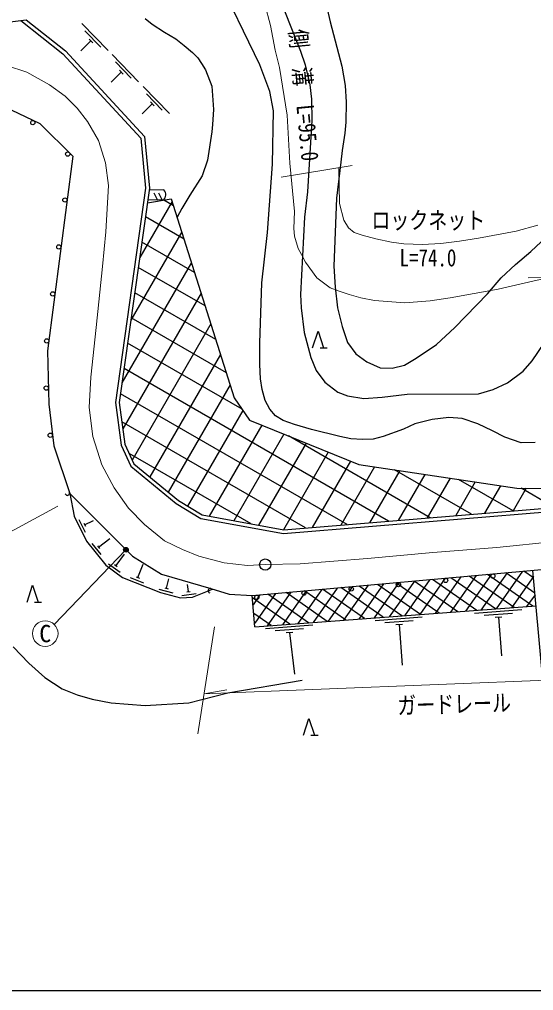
# Model space of a CAD drawing. Units: millimetres at full size, sheet at 1:1000; details may follow other scales. Extents: x 40000 to 680000, y 20000 to 380000.
# Drawn here: x 384916 to 439149, y 205000 to 307553 of the extents above; entities that cross this region are included whole.
import ezdxf
from ezdxf.enums import TextEntityAlignment as Align

# ---------------------------------------------------------------- set-up
doc = ezdxf.new("R2010")
doc.units = ezdxf.units.MM
doc.header["$LTSCALE"] = 1000
doc.linetypes.add('CHAIN', pattern=[18.5, 12, -1.5, 3.5, -1.5])
for name, color, linetype, lineweight in [('M-BGD', 7, 'Continuous', 25), ('M-BMK', 2, 'CHAIN', 13), ('M-BMK-SRVR', 3, 'Continuous', 25), ('M-STR-HTXT', 7, 'Continuous', 13), ('M-STR-STRC', 7, 'Continuous', 25), ('M-TTL-BAND', 7, 'Continuous', 25)]:
    doc.layers.add(name, color=color, linetype=linetype, lineweight=lineweight)
doc.styles.add('ＭＳ ゴシック', font='')
doc.styles.get('ＭＳ ゴシック').set_extended_font_data('MS Gothic')

msp = doc.modelspace()

# ---------------------------------------------------------------- hatches: boundary and pattern name
at = {"layer": 'M-STR-STRC'}
msp.add_hatch(color=256, dxfattribs=at).paths.add_polyline_path([(395902, 251550, -0.41421), (396150, 251802, -0.41421), (396402, 251555, -1)])

# ---------------------------------------------------------------- linework, layer by layer
at = {"layer": 'M-BGD'}
for p, q in [((394276, 304271), (391483, 307135)), ((393502, 304634), (391827, 306352)), ((392450, 305284), (391376, 304237)), ((392645, 305083), (392254, 305484)), ((397489, 300976), (394696, 303840)), ((396716, 301339), (395040, 303057)), ((395663, 301989), (394589, 300942)), ((395859, 301788), (395468, 302189)), ((400759, 297623), (397966, 300487)), ((399985, 297986), (398310, 299705)), ((398933, 298636), (397859, 297589)), ((399128, 298436), (398737, 298836)), ((400149, 289546), (398605, 289531)), ((399087, 289234), (399465, 288484)), ((399587, 289224), (399965, 288474)), ((401023, 288337), (397600, 282408)), ((400092, 288472), (398460, 288505)), ((401166, 287884), (400136, 288479)), ((402282, 284353), (398207, 286706)), ((402044, 285106), (396666, 275791)), ((403398, 280822), (397830, 284037)), ((403065, 281875), (395732, 269173)), ((404514, 277291), (397453, 281368)), ((404087, 278644), (395809, 264307)), ((405630, 273760), (397076, 278698)), ((406746, 270229), (396700, 276029)), ((405108, 275412), (396801, 261025)), ((408401, 266387), (396323, 273360)), ((416631, 272863), (417383, 272863)), ((406129, 272181), (398661, 259246)), ((423862, 254573), (395946, 270691)), ((407150, 268950), (400618, 257636)), ((419485, 254214), (395569, 268021)), ((408485, 266262), (402654, 256163)), ((415108, 253854), (395709, 265054)), ((410471, 264702), (404922, 255090)), ((412812, 263757), (407535, 254616)), ((428239, 254933), (413287, 263566)), ((415154, 262812), (410148, 254143)), ((409361, 254285), (396477, 261724)), ((417495, 261867), (412761, 253669)), ((419836, 260922), (415787, 253910)), ((422370, 260312), (418818, 254159)), ((425026, 259911), (421848, 254408)), ((432616, 255293), (424472, 259995)), ((427681, 259510), (424879, 254657)), ((430336, 259109), (427909, 254906)), ((432991, 258707), (430940, 255155)), ((436993, 255652), (431245, 258971)), ((435646, 258306), (433970, 255404)), ((438379, 258041), (437001, 255653)), ((440974, 256241), (437852, 258043)), ((391197, 254741), (391855, 253392)), ((391719, 254355), (391872, 254041)), ((391796, 254198), (392711, 254645)), ((393268, 251814), (394436, 252755)), ((392564, 252210), (393505, 251041)), ((393158, 251950), (393378, 251677)), ((395102, 249873), (395994, 251079)), ((394320, 250078), (395526, 249186)), ((394961, 249977), (395242, 249769)), ((397402, 248626), (397957, 250019)), ((437980, 249273), (435200, 245303)), ((439145, 248582), (438138, 249287)), ((440049, 238547), (439074, 249372)), ((396594, 248624), (397988, 248070)), ((397240, 248690), (397565, 248561)), ((400430, 247482), (400688, 248491)), ((426579, 248245), (423935, 244470)), ((428208, 248392), (425544, 244589)), ((431178, 245005), (426554, 248243)), ((429837, 248539), (427154, 244708)), ((433149, 245151), (428484, 248417)), ((431465, 248686), (428763, 244827)), ((433094, 248833), (430372, 244946)), ((435120, 245297), (430415, 248591)), ((434723, 248980), (431982, 245065)), ((437091, 245443), (432346, 248765)), ((436352, 249126), (433591, 245184)), ((439062, 245588), (434277, 248939)), ((439292, 246954), (436207, 249113)), ((439131, 248737), (436810, 245422)), ((399628, 247381), (401080, 247002)), ((400261, 247526), (400599, 247437)), ((402760, 247126), (402650, 247867)), ((415178, 247218), (412670, 243636)), ((416806, 247364), (414279, 243755)), ((419351, 244130), (414969, 247199)), ((418435, 247511), (415889, 243874)), ((421322, 244276), (416900, 247373)), ((420064, 247658), (417498, 243993)), ((423293, 244422), (418831, 247547)), ((421693, 247805), (419107, 244112)), ((423321, 247952), (420717, 244231)), ((425264, 244568), (420761, 247721)), ((424950, 248099), (422326, 244350)), ((427236, 244714), (422692, 247895)), ((429207, 244859), (424623, 248069)), ((402063, 246719), (403546, 246939)), ((402587, 247100), (402933, 247151)), ((409763, 243421), (409467, 246703)), ((413438, 243693), (409490, 246458)), ((410291, 246777), (409555, 245726)), ((411920, 246924), (409730, 243796)), ((413549, 247071), (411061, 243517)), ((415409, 243839), (411108, 246851)), ((417380, 243985), (413038, 247025)), ((439305, 246806), (438419, 245541)), ((386501, 246023), (387253, 246023)), ((409763, 243421), (439412, 245614)), ((437908, 245202), (432922, 244833)), ((411467, 243547), (409636, 244829)), ((427413, 244426), (422426, 244057)), ((436933, 244829), (433941, 244608)), ((435808, 244445), (435110, 244394)), ((435459, 244419), (435761, 240336)), ((415859, 243571), (410873, 243203)), ((414884, 243198), (411892, 242977)), ((426438, 244053), (423446, 243832)), ((425313, 243669), (424615, 243617)), ((424964, 243643), (425280, 239371)), ((413760, 242814), (413061, 242763)), ((413410, 242789), (413946, 238399)), ((415662, 231957), (416415, 231957))]:
    msp.add_line(p, q, dxfattribs=at)
for points in [[(439321, 262874), (437847, 262849), (436136, 263435), (434809, 264124), (433287, 264862), (431607, 265404), (430226, 265531), (428440, 265316), (426641, 264834), (425428, 264275), (423270, 263503), (422219, 263214), (421090, 263189), (419878, 263278), (418698, 263493), (415731, 264258), (413931, 264763), (412729, 265195), (411942, 265689), (411327, 266405), (410830, 267315), (410507, 268463), (410354, 269613), (410266, 271122), (410278, 273377), (410472, 279751), (411095, 285040), (411603, 292260), (411712, 297892), (411347, 299929), (410277, 302756), (405667, 312282)], [(417072, 310096), (417697, 307308), (418908, 302633), (419277, 300572), (419367, 298814), (419359, 296714), (419241, 295537), (418955, 293694), (418829, 292496), (418357, 288674), (418081, 281486), (418232, 279274), (418456, 277095), (418946, 275116), (419505, 273426), (420386, 272252), (421546, 271400), (422972, 270758), (424221, 270713), (425521, 271048), (426765, 271774), (428917, 273241), (430840, 275018), (434275, 278570), (435749, 280268), (437246, 281667), (438859, 283034), (440466, 284550)], [(375707, 308356), (381415, 306979), (385628, 307496)], [(412802, 308640), (414547, 304191), (415044, 302764), (415555, 300638), (415724, 299133), (415775, 296886), (415319, 289340), (414976, 286685), (414578, 278504), (414626, 277094), (414964, 274498), (415637, 271846), (416206, 270477), (417125, 269236), (418510, 268201), (419537, 267810), (421232, 267525), (423177, 267680), (425817, 267991), (433324, 268030), (434889, 268483), (436416, 269181), (438036, 270414), (439007, 271500), (440252, 273382)], [(385070, 307428), (389506, 303925), (397722, 295023), (398229, 289728), (395034, 267091), (395634, 262592), (396662, 260373), (401459, 256427), (404041, 254843), (412770, 253261), (440944, 255575)], [(385628, 307496), (389779, 304220), (398107, 295195), (398632, 289719), (395438, 267089), (396023, 262705), (396987, 260623), (401692, 256753), (404186, 255223), (412790, 253664), (449447, 256675), (457281, 257654), (483580, 259535), (498821, 260794), (510902, 261694)], [(398172, 307656), (398911, 307054), (400212, 306218), (401398, 305501), (402308, 304813), (403182, 304044), (403729, 303493), (404130, 302914), (404538, 302240), (405199, 300508), (405379, 298024), (405288, 296448), (405206, 295698), (404744, 292691), (404197, 291053), (402886, 289004), (402044, 287583), (401546, 286684)], [(263547, 264118), (270594, 264003), (276275, 262970), (279543, 261169), (292370, 257192), (301134, 254985), (313133, 255823), (321748, 258509), (333429, 263310), (339993, 265144), (346786, 270708), (351608, 276474), (358053, 283372), (367061, 292790), (376154, 299259), (382536, 298705), (387059, 296562), (390533, 293129), (387885, 272561), (388012, 266918), (388528, 262526), (390215, 257488)], [(398417, 288198), (400937, 288610), (407574, 267609), (409191, 265219), (420735, 260559), (437368, 258046), (440921, 258027), (440982, 255980)], [(415844, 272863), (416426, 274645), (417008, 272863)], [(390215, 257488), (396848, 250857), (399897, 248978), (405110, 247442)], [(390215, 257488), (390697, 255082), (391975, 252462), (394012, 249933), (395777, 248626), (399798, 247027), (401910, 246475), (403170, 246552), (405288, 247390)], [(405110, 247442), (407027, 246877), (409467, 246703), (441584, 249598), (511504, 255469)], [(385714, 246023), (386296, 247805), (386878, 246023)], [(384256, 241289), (385915, 239564), (387607, 238056), (389440, 236859), (390991, 236243), (392573, 235764), (394575, 235387), (398163, 235091), (402788, 235384), (406911, 236431), (414749, 237777)], [(414875, 231957), (415457, 233739), (416040, 231957)]]:
    msp.add_lwpolyline(points, dxfattribs=at)
for centre in [(386326, 296660), (390011, 293329), (389708, 288485), (389070, 283526), (388431, 278567), (387793, 273608), (387749, 268618), (388170, 263640), (429875, 248317), (434855, 248766), (414936, 246970), (419916, 247419), (424895, 247868), (409956, 246521)]:
    msp.add_circle(centre, 225, dxfattribs=at)
for centre, radius, start, end in [((399644, 289034), 719, 308.54542, 45.33923), ((389966, 257521), 225, 198.51411, 18.51411), ((405047, 247226), 225, 73.58261, 253.58261)]:
    msp.add_arc(centre, radius, start, end, dxfattribs=at)
at = {"layer": 'M-BMK'}
msp.add_lwpolyline([(383564, 302686), (385686, 301994), (388083, 300657), (389744, 299458), (390989, 298167), (392095, 296783), (393248, 294754), (393986, 292403), (394309, 290005), (394032, 285117), (393663, 281474), (393018, 275029), (392442, 269783), (392269, 266556), (392672, 263501), (393595, 260503), (394920, 258082), (396419, 255950), (398091, 254220), (400223, 252491), (402126, 251569), (403855, 250877), (406513, 250170), (408957, 249894), (410848, 249986), (414537, 250078), (421638, 250632), (428509, 251277), (435288, 251784), (446242, 252896)], dxfattribs=at)
at = {"layer": 'M-BMK-SRVR'}
msp.add_circle((410848, 249986), 600, dxfattribs=at)
at = {"layer": 'M-STR-HTXT'}
for p, q in [((412526, 290888), (420010, 292124)), ((441043, 280287), (438588, 280282)), ((388969, 256157), (375339, 248798)), ((396152, 251552), (388570, 243674)), ((403746, 232123), (405487, 243394)), ((512936, 240660), (404396, 236331)), ((404396, 236331), (406811, 236769))]:
    msp.add_line(p, q, dxfattribs=at)
for points in [[(410792, 309167), (411417, 306917), (411903, 304309), (412350, 302473), (413149, 297439), (413450, 292367), (413933, 287284), (413857, 285484), (413935, 284677), (414330, 283368), (414671, 282714), (415075, 281916), (416298, 280269), (417689, 279219), (418630, 278858), (419709, 278507), (420936, 278156), (422369, 277883), (425556, 277638), (428244, 277848), (430366, 278164), (435400, 279053), (439542, 280036), (441043, 280287)], [(418624, 291895), (418672, 288101), (419137, 286355), (419636, 285546), (420221, 285065), (421065, 284755), (422494, 284376), (424164, 284015), (425470, 283843), (427418, 283799), (429358, 283886), (431344, 284153), (433336, 284463), (437323, 285196), (439610, 285825)]]:
    msp.add_lwpolyline(points, dxfattribs=at)
msp.add_circle((387634, 242701), 1350, dxfattribs=at)
at = {"layer": 'M-STR-STRC'}
msp.add_circle((396152, 251552), 250, dxfattribs=at)
at = {"layer": 'M-TTL-BAND'}
msp.add_line((40000, 205000), (579000, 205000), dxfattribs=at)

# ---------------------------------------------------------------- texts
at = {"layer": 'M-STR-HTXT', "style": 'ＭＳ ゴシック', "width": 0.8}
for s, rotation, p in [('側\u3000溝\u3000L=95.0', 275.334, (413488, 299429)), ('ガードレール', 1.553, (430810, 233784))]:
    msp.add_text(s, height=1833, rotation=rotation, dxfattribs=at).set_placement(p, align=Align.BOTTOM_CENTER)
for s, p in [('ロックネット', (428047, 284888)), ('L=74.0', (428011, 280922))]:
    msp.add_text(s, height=1833, dxfattribs=at).set_placement(p, align=Align.BOTTOM_CENTER)
at = {"layer": 'M-STR-HTXT', "style": 'ＭＳ ゴシック'}
msp.add_text('C', height=1833, dxfattribs=at).set_placement((387634, 242701), align=Align.MIDDLE_CENTER)

doc.saveas('drawing.dxf')
